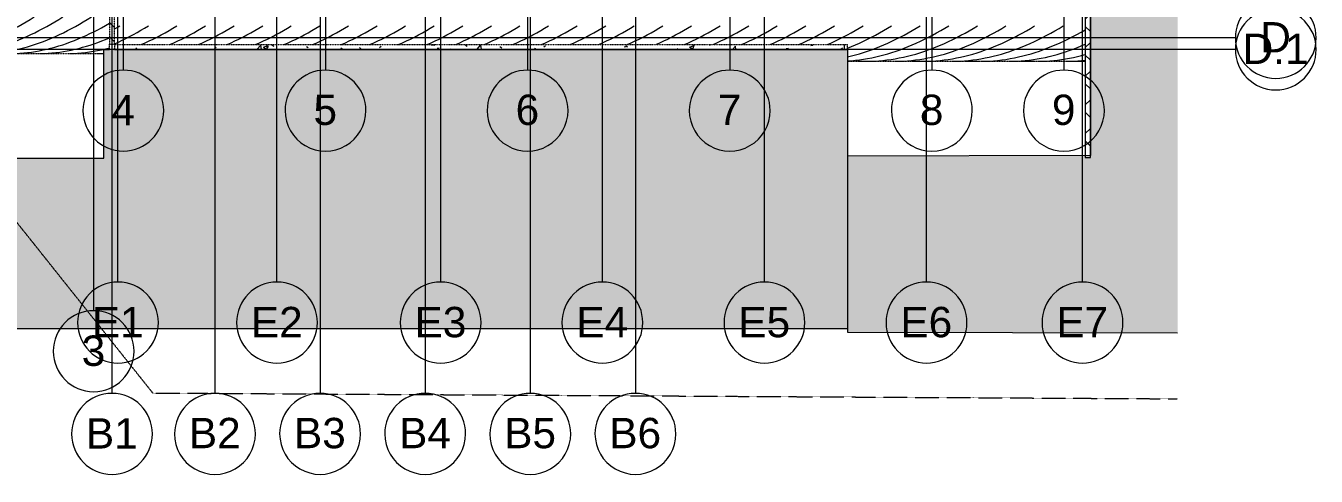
# Model space of a CAD drawing. Header units: inches. Extents: x -4124 to 2030, y 10168 to 14873.
# Drawn here: x 115 to 2030, y 10168 to 10835 of the extents above; entities that cross this region are included whole.
import ezdxf

# ---------------------------------------------------------------- set-up
doc = ezdxf.new("R2010")
doc.units = ezdxf.units.IN
doc.header["$MEASUREMENT"] = 0
for name, pattern in [('Demolished', [0.1875, 0.125, -0.0625]), ('Double Dash 3_8_', [1, 0.375, -0.125, 0.125, -0.125, 0.125, -0.125]), ('Grid Line 1_2_', [0.875, 0.5, -0.125, 0.125, -0.125])]:
    doc.linetypes.add(name, pattern=pattern)
for name, color, linetype, lineweight in [('A-ROOF', 132, 'Demolished', 9), ('A-ROOF-PATT', 132, 'Demolished', 9), ('A-WALL', 113, 'Continuous', 9), ('A-WALL-PATT', 111, 'Continuous', 13), ('C-PROP-LINE', 91, 'Double Dash 3_8_', 9), ('S-BEAM', 12, 'Continuous', 9), ('S-GRID', 1, 'Continuous', 9), ('S-GRID-IDEN', 1, 'Continuous', 9)]:
    doc.layers.add(name, color=color, linetype=linetype, lineweight=lineweight)
doc.styles.add('Arial', font='arial.ttf', dxfattribs={"height": 45})

# ---------------------------------------------------------------- blocks, each defined once
blk = doc.blocks.new('Conc Beam - Conc Beam-1196117-DEMO PLAN - MEZZ')
at = {"layer": 'S-BEAM'}
h = blk.add_hatch(dxfattribs=at)
h.set_pattern_fill('FP_9', color=8, style=0, pattern_type=2)
h.set_pattern_definition([(50, (0, 0), (68.8574, -6.02404), [7.2, -79.2]), (355, (0, 0), (-13.3201, 72.2107), [5.76, -63.36]), (100.451, (5.74, -0.5), (55.53753, 66.1862), [6.119, -67.31]), (46.184, (0, 19.2), (102.45503, -15.8907), [10.8, -118.8]), (96.636, (8.54, 17.88), (89.7274, 93.5155), [9.179, -100.964]), (351.184, (0, 19.2), (89.7283, 93.5149), [8.64, -95.04]), (21, (9.6, 14.4), (57.30352, -38.65147), [7.2, -79.2]), (326, (9.6, 14.4), (23.3584, 69.61462), [5.76, -63.36]), (71.451, (14.375, 11.18), (80.66193, 30.96264), [6.119, -67.31]), (37.5, (0, 0), (1.167627, 31.957773), [3.168, -59.424, 3.168, -61.152, -63.6]), (37.5, (0, 0), (1.167627, 31.957773), [-126.912, 3.168, -60.432]), (7.5, (0, 0), (25.2549, 37.86335), [3.168, -33.504, 3.168, -57.984, -24.24]), (7.5, (0, 0), (25.2549, 37.86335), [-97.824, 3.168, -21.072]), (327.5, (-21.408, 0), (51.247365, -2.16529), [3.168, -20.832, 3.168, -71.712, -99.36]), (327.5, (-21.408, 0), (51.247365, -2.16529), [-98.88, 3.168, -96.192]), (317.5, (-31.01, 0), (55.98627, 9.60998), [3.168, -28.032, 3.168, -46.56, -70.56]), (317.5, (-31.01, 0), (55.98627, 9.60998), [-80.928, 3.168, -67.392])])
h.paths.add_polyline_path([(-2786.4, 10800.4), (-1943.2, 10800.4), (-1943.2, 10807.7), (-3026.2, 10807.7), (-3026.2, 10800.4), (-2953.6, 10800.4)], flags=0)
blk.add_line((-1943.2, 10807.7), (-1943.2, 10800.4), dxfattribs=at)
blk = doc.blocks.new('FP_53-DEMO PLAN - MEZZ')
at = {"layer": 'A-ROOF', "color": 1}
blk.add_line((-3667.5, 10794.1), (-3042.2, 10794.1), dxfattribs=at)
at = {"layer": 'A-ROOF-PATT', "color": 20, "linetype": 'Continuous'}
for p, q in [((-3667.5, 10840.8), (-3663.2, 10843.3)), ((-3663.2, 10843.3), (-3659, 10845.9)), ((-3659, 10845.9), (-3654.7, 10848.6)), ((-3628.8, 10838.5), (-3623.3, 10841.8)), ((-3623.3, 10841.8), (-3617.8, 10845.1)), ((-3617.8, 10845.1), (-3612.3, 10848.6)), ((-3587.1, 10838.2), (-3581.3, 10841.5)), ((-3581.3, 10841.5), (-3575.6, 10845)), ((-3575.6, 10845), (-3569.9, 10848.6)), ((-3544.9, 10838), (-3539.1, 10841.4)), ((-3539.1, 10841.4), (-3533.3, 10844.9)), ((-3533.3, 10844.9), (-3527.4, 10848.6)), ((-3502.8, 10837.8), (-3496.8, 10841.3)), ((-3496.8, 10841.3), (-3490.9, 10844.9)), ((-3490.9, 10844.9), (-3485, 10848.6)), ((-3460.3, 10837.8), (-3454.4, 10841.3)), ((-3454.4, 10841.3), (-3448.5, 10844.9)), ((-3448.5, 10844.9), (-3442.6, 10848.6)), ((-3417.9, 10837.8), (-3412, 10841.3)), ((-3412, 10841.3), (-3406.1, 10844.9)), ((-3406.1, 10844.9), (-3400.2, 10848.6)), ((-3375.5, 10837.8), (-3369.6, 10841.3)), ((-3369.6, 10841.3), (-3363.7, 10844.9)), ((-3363.7, 10844.9), (-3357.7, 10848.6)), ((-3333.1, 10837.8), (-3327.1, 10841.3)), ((-3327.1, 10841.3), (-3321.2, 10844.9)), ((-3321.2, 10844.9), (-3315.3, 10848.6)), ((-3290.6, 10837.8), (-3284.7, 10841.3)), ((-3284.7, 10841.3), (-3278.8, 10844.9)), ((-3278.8, 10844.9), (-3272.9, 10848.6)), ((-3248.2, 10837.8), (-3242.3, 10841.3)), ((-3242.3, 10841.3), (-3236.4, 10844.9)), ((-3236.4, 10844.9), (-3230.5, 10848.6)), ((-3205.8, 10837.8), (-3199.9, 10841.3)), ((-3199.9, 10841.3), (-3193.9, 10844.9)), ((-3193.9, 10844.9), (-3188, 10848.6)), ((-3163.4, 10837.8), (-3157.4, 10841.3)), ((-3157.4, 10841.3), (-3151.5, 10844.9)), ((-3151.5, 10844.9), (-3145.6, 10848.6)), ((-3120.9, 10837.8), (-3115, 10841.3)), ((-3115, 10841.3), (-3109.1, 10844.9)), ((-3109.1, 10844.9), (-3103.2, 10848.6)), ((-3078.5, 10837.8), (-3072.6, 10841.3)), ((-3072.6, 10841.3), (-3066.7, 10844.9)), ((-3066.7, 10844.9), (-3060.7, 10848.6)), ((-3667.5, 10818.8), (-3661.9, 10821.3)), ((-3661.9, 10821.3), (-3656.4, 10823.9)), ((-3656.4, 10823.9), (-3650.9, 10826.6)), ((-3650.9, 10826.6), (-3645.4, 10829.4)), ((-3645.4, 10829.4), (-3639.9, 10832.4)), ((-3639.9, 10832.4), (-3634.4, 10835.4)), ((-3634.4, 10835.4), (-3628.8, 10838.5)), ((-3621.5, 10820.4), (-3615.8, 10823.1)), ((-3615.8, 10823.1), (-3610, 10825.8)), ((-3610, 10825.8), (-3604.3, 10828.7)), ((-3604.3, 10828.7), (-3598.6, 10831.8)), ((-3598.6, 10831.8), (-3592.8, 10834.9)), ((-3592.8, 10834.9), (-3587.1, 10838.2)), ((-3579.9, 10820), (-3574.1, 10822.7)), ((-3574.1, 10822.7), (-3568.3, 10825.5)), ((-3568.3, 10825.5), (-3562.4, 10828.5)), ((-3562.4, 10828.5), (-3556.6, 10831.5)), ((-3556.6, 10831.5), (-3550.8, 10834.7)), ((-3550.8, 10834.7), (-3544.9, 10838)), ((-3538.3, 10819.7), (-3532.4, 10822.4)), ((-3532.4, 10822.4), (-3526.4, 10825.2)), ((-3526.4, 10825.2), (-3520.5, 10828.2)), ((-3520.5, 10828.2), (-3514.6, 10831.3)), ((-3514.6, 10831.3), (-3508.7, 10834.5)), ((-3508.7, 10834.5), (-3502.8, 10837.8)), ((-3495.9, 10819.7), (-3489.9, 10822.4)), ((-3489.9, 10822.4), (-3484, 10825.2)), ((-3484, 10825.2), (-3478.1, 10828.2)), ((-3478.1, 10828.2), (-3472.2, 10831.3)), ((-3472.2, 10831.3), (-3466.3, 10834.5)), ((-3466.3, 10834.5), (-3460.3, 10837.8)), ((-3453.4, 10819.7), (-3447.5, 10822.4)), ((-3447.5, 10822.4), (-3441.6, 10825.2)), ((-3441.6, 10825.2), (-3435.7, 10828.2)), ((-3435.7, 10828.2), (-3429.8, 10831.3)), ((-3429.8, 10831.3), (-3423.8, 10834.5)), ((-3423.8, 10834.5), (-3417.9, 10837.8)), ((-3411, 10819.7), (-3405.1, 10822.4)), ((-3405.1, 10822.4), (-3399.2, 10825.2)), ((-3399.2, 10825.2), (-3393.2, 10828.2)), ((-3393.2, 10828.2), (-3387.3, 10831.3)), ((-3387.3, 10831.3), (-3381.4, 10834.5)), ((-3381.4, 10834.5), (-3375.5, 10837.8)), ((-3368.6, 10819.7), (-3362.7, 10822.4)), ((-3362.7, 10822.4), (-3356.7, 10825.2)), ((-3356.7, 10825.2), (-3350.8, 10828.2)), ((-3350.8, 10828.2), (-3344.9, 10831.3)), ((-3344.9, 10831.3), (-3339, 10834.5)), ((-3339, 10834.5), (-3333.1, 10837.8)), ((-3326.1, 10819.7), (-3320.2, 10822.4)), ((-3320.2, 10822.4), (-3314.3, 10825.2)), ((-3314.3, 10825.2), (-3308.4, 10828.2)), ((-3308.4, 10828.2), (-3302.5, 10831.3)), ((-3302.5, 10831.3), (-3296.6, 10834.5)), ((-3296.6, 10834.5), (-3290.6, 10837.8)), ((-3283.7, 10819.7), (-3277.8, 10822.4)), ((-3277.8, 10822.4), (-3271.9, 10825.2)), ((-3271.9, 10825.2), (-3266, 10828.2)), ((-3266, 10828.2), (-3260, 10831.3)), ((-3260, 10831.3), (-3254.1, 10834.5)), ((-3254.1, 10834.5), (-3248.2, 10837.8)), ((-3241.3, 10819.7), (-3235.4, 10822.4)), ((-3235.4, 10822.4), (-3229.5, 10825.2)), ((-3229.5, 10825.2), (-3223.5, 10828.2)), ((-3223.5, 10828.2), (-3217.6, 10831.3)), ((-3217.6, 10831.3), (-3211.7, 10834.5)), ((-3211.7, 10834.5), (-3205.8, 10837.8)), ((-3198.9, 10819.7), (-3192.9, 10822.4)), ((-3192.9, 10822.4), (-3187, 10825.2)), ((-3187, 10825.2), (-3181.1, 10828.2)), ((-3181.1, 10828.2), (-3175.2, 10831.3)), ((-3175.2, 10831.3), (-3169.3, 10834.5)), ((-3169.3, 10834.5), (-3163.4, 10837.8)), ((-3156.4, 10819.7), (-3150.5, 10822.4)), ((-3150.5, 10822.4), (-3144.6, 10825.2)), ((-3144.6, 10825.2), (-3138.7, 10828.2)), ((-3138.7, 10828.2), (-3132.8, 10831.3)), ((-3132.8, 10831.3), (-3126.8, 10834.5)), ((-3126.8, 10834.5), (-3120.9, 10837.8)), ((-3114, 10819.7), (-3108.1, 10822.4)), ((-3108.1, 10822.4), (-3102.2, 10825.2)), ((-3102.2, 10825.2), (-3096.3, 10828.2)), ((-3096.3, 10828.2), (-3090.3, 10831.3)), ((-3090.3, 10831.3), (-3084.4, 10834.5)), ((-3084.4, 10834.5), (-3078.5, 10837.8)), ((-3074.3, 10818.5), (-3068.5, 10821.1)), ((-3068.5, 10821.1), (-3062.7, 10823.8)), ((-3062.7, 10823.8), (-3057, 10826.6)), ((-3057, 10826.6), (-3051.2, 10829.6)), ((-3051.2, 10829.6), (-3045.4, 10832.6)), ((-3045.4, 10832.6), (-3039.6, 10835.8)), ((-3039.6, 10835.8), (-3033.8, 10839.1)), ((-3667.5, 10803.5), (-3661.7, 10805.2)), ((-3661.7, 10805.2), (-3656, 10807)), ((-3656, 10807), (-3650.2, 10808.9)), ((-3650.2, 10808.9), (-3644.5, 10811)), ((-3644.5, 10811), (-3638.8, 10813.1)), ((-3638.8, 10813.1), (-3633, 10815.4)), ((-3638.3, 10800.2), (-3632.4, 10801.6)), ((-3633, 10815.4), (-3627.3, 10817.8)), ((-3632.4, 10801.6), (-3626.6, 10803.1)), ((-3627.3, 10817.8), (-3621.5, 10820.4)), ((-3626.6, 10803.1), (-3620.8, 10804.8)), ((-3620.8, 10804.8), (-3614.9, 10806.5)), ((-3614.9, 10806.5), (-3609.1, 10808.5)), ((-3609.1, 10808.5), (-3603.3, 10810.5)), ((-3603.3, 10810.5), (-3597.4, 10812.7)), ((-3597.4, 10812.7), (-3591.6, 10815)), ((-3591.6, 10815), (-3585.8, 10817.4)), ((-3591.5, 10801.2), (-3585.6, 10802.7)), ((-3585.8, 10817.4), (-3579.9, 10820)), ((-3585.6, 10802.7), (-3579.7, 10804.4)), ((-3579.7, 10804.4), (-3573.8, 10806.1)), ((-3573.8, 10806.1), (-3567.9, 10808.1)), ((-3567.9, 10808.1), (-3562, 10810.1)), ((-3562, 10810.1), (-3556, 10812.3)), ((-3556, 10812.3), (-3550.1, 10814.6)), ((-3550.1, 10814.6), (-3544.2, 10817.1)), ((-3549.1, 10801.2), (-3543.2, 10802.7)), ((-3544.2, 10817.1), (-3538.3, 10819.7)), ((-3543.2, 10802.7), (-3537.3, 10804.4)), ((-3537.3, 10804.4), (-3531.4, 10806.1)), ((-3531.4, 10806.1), (-3525.4, 10808.1)), ((-3525.4, 10808.1), (-3519.5, 10810.1)), ((-3519.5, 10810.1), (-3513.6, 10812.3)), ((-3513.6, 10812.3), (-3507.7, 10814.6)), ((-3507.7, 10814.6), (-3501.8, 10817.1)), ((-3506.7, 10801.2), (-3500.8, 10802.7)), ((-3501.8, 10817.1), (-3495.9, 10819.7)), ((-3500.8, 10802.7), (-3494.9, 10804.4)), ((-3494.9, 10804.4), (-3488.9, 10806.1)), ((-3488.9, 10806.1), (-3483, 10808.1)), ((-3483, 10808.1), (-3477.1, 10810.1)), ((-3477.1, 10810.1), (-3471.2, 10812.3)), ((-3471.2, 10812.3), (-3465.3, 10814.6)), ((-3465.3, 10814.6), (-3459.3, 10817.1)), ((-3464.3, 10801.2), (-3458.3, 10802.7)), ((-3459.3, 10817.1), (-3453.4, 10819.7)), ((-3458.3, 10802.7), (-3452.4, 10804.4)), ((-3452.4, 10804.4), (-3446.5, 10806.1)), ((-3446.5, 10806.1), (-3440.6, 10808.1)), ((-3440.6, 10808.1), (-3434.7, 10810.1)), ((-3434.7, 10810.1), (-3428.8, 10812.3)), ((-3428.8, 10812.3), (-3422.8, 10814.6)), ((-3422.8, 10814.6), (-3416.9, 10817.1)), ((-3421.8, 10801.2), (-3415.9, 10802.7)), ((-3416.9, 10817.1), (-3411, 10819.7)), ((-3415.9, 10802.7), (-3410, 10804.4)), ((-3410, 10804.4), (-3404.1, 10806.1)), ((-3404.1, 10806.1), (-3398.2, 10808.1)), ((-3398.2, 10808.1), (-3392.2, 10810.1)), ((-3392.2, 10810.1), (-3386.3, 10812.3)), ((-3386.3, 10812.3), (-3380.4, 10814.6)), ((-3380.4, 10814.6), (-3374.5, 10817.1)), ((-3379.4, 10801.2), (-3373.5, 10802.7)), ((-3374.5, 10817.1), (-3368.6, 10819.7)), ((-3373.5, 10802.7), (-3367.6, 10804.4)), ((-3367.6, 10804.4), (-3361.7, 10806.1)), ((-3361.7, 10806.1), (-3355.7, 10808.1)), ((-3355.7, 10808.1), (-3349.8, 10810.1)), ((-3349.8, 10810.1), (-3343.9, 10812.3)), ((-3343.9, 10812.3), (-3338, 10814.6)), ((-3338, 10814.6), (-3332.1, 10817.1)), ((-3337, 10801.2), (-3331.1, 10802.7)), ((-3332.1, 10817.1), (-3326.1, 10819.7)), ((-3331.1, 10802.7), (-3325.1, 10804.4)), ((-3325.1, 10804.4), (-3319.2, 10806.1)), ((-3319.2, 10806.1), (-3313.3, 10808.1)), ((-3313.3, 10808.1), (-3307.4, 10810.1)), ((-3307.4, 10810.1), (-3301.5, 10812.3)), ((-3301.5, 10812.3), (-3295.6, 10814.6)), ((-3295.6, 10814.6), (-3289.6, 10817.1)), ((-3294.6, 10801.2), (-3288.6, 10802.7)), ((-3289.6, 10817.1), (-3283.7, 10819.7)), ((-3288.6, 10802.7), (-3282.7, 10804.4)), ((-3282.7, 10804.4), (-3276.8, 10806.1)), ((-3276.8, 10806.1), (-3270.9, 10808.1)), ((-3270.9, 10808.1), (-3265, 10810.1)), ((-3265, 10810.1), (-3259, 10812.3)), ((-3259, 10812.3), (-3253.1, 10814.6)), ((-3253.1, 10814.6), (-3247.2, 10817.1)), ((-3252.1, 10801.2), (-3246.2, 10802.7)), ((-3247.2, 10817.1), (-3241.3, 10819.7)), ((-3246.2, 10802.7), (-3240.3, 10804.4)), ((-3240.3, 10804.4), (-3234.4, 10806.1)), ((-3234.4, 10806.1), (-3228.5, 10808.1)), ((-3228.5, 10808.1), (-3222.5, 10810.1)), ((-3222.5, 10810.1), (-3216.6, 10812.3)), ((-3216.6, 10812.3), (-3210.7, 10814.6)), ((-3210.7, 10814.6), (-3204.8, 10817.1)), ((-3209.7, 10801.2), (-3203.8, 10802.7)), ((-3204.8, 10817.1), (-3198.9, 10819.7)), ((-3203.8, 10802.7), (-3197.9, 10804.4)), ((-3197.9, 10804.4), (-3192, 10806.1)), ((-3192, 10806.1), (-3186, 10808.1)), ((-3186, 10808.1), (-3180.1, 10810.1)), ((-3180.1, 10810.1), (-3174.2, 10812.3)), ((-3174.2, 10812.3), (-3168.3, 10814.6)), ((-3168.3, 10814.6), (-3162.4, 10817.1)), ((-3167.3, 10801.2), (-3161.4, 10802.7)), ((-3162.4, 10817.1), (-3156.4, 10819.7)), ((-3161.4, 10802.7), (-3155.4, 10804.4)), ((-3155.4, 10804.4), (-3149.5, 10806.1)), ((-3149.5, 10806.1), (-3143.6, 10808.1)), ((-3143.6, 10808.1), (-3137.7, 10810.1)), ((-3137.7, 10810.1), (-3131.8, 10812.3)), ((-3131.8, 10812.3), (-3125.9, 10814.6)), ((-3126.3, 10800.9), (-3120.6, 10802.3)), ((-3125.9, 10814.6), (-3119.9, 10817.1)), ((-3120.6, 10802.3), (-3114.8, 10803.9)), ((-3119.9, 10817.1), (-3114, 10819.7)), ((-3114.8, 10803.9), (-3109, 10805.6)), ((-3109, 10805.6), (-3103.2, 10807.4)), ((-3103.2, 10807.4), (-3097.4, 10809.3)), ((-3097.4, 10809.3), (-3091.7, 10811.4)), ((-3091.7, 10811.4), (-3085.9, 10813.7)), ((-3085.9, 10813.7), (-3080.1, 10816)), ((-3085, 10800.6), (-3079.3, 10802)), ((-3080.1, 10816), (-3074.3, 10818.5)), ((-3079.3, 10802), (-3073.6, 10803.5)), ((-3073.6, 10803.5), (-3067.9, 10805.1)), ((-3067.9, 10805.1), (-3062.3, 10806.9)), ((-3062.3, 10806.9), (-3056.6, 10808.8)), ((-3056.6, 10808.8), (-3050.9, 10810.8)), ((-3050.9, 10810.8), (-3045.2, 10813)), ((-3045.2, 10813), (-3039.5, 10815.2)), ((-3039.8, 10801.3), (-3033.8, 10802.8)), ((-3039.5, 10815.2), (-3033.8, 10817.6)), ((-3667.5, 10795.4), (-3661.6, 10796.1)), ((-3661.6, 10796.1), (-3655.8, 10796.9)), ((-3655.8, 10796.9), (-3650, 10797.9)), ((-3650, 10797.9), (-3644.1, 10799)), ((-3644.8, 10794.1), (-3638.9, 10794.3)), ((-3644.1, 10799), (-3638.3, 10800.2)), ((-3638.9, 10794.3), (-3633, 10794.7)), ((-3633, 10794.7), (-3627.1, 10795.2)), ((-3627.1, 10795.2), (-3621.1, 10795.8)), ((-3621.1, 10795.8), (-3615.2, 10796.6)), ((-3615.2, 10796.6), (-3609.3, 10797.6)), ((-3609.3, 10797.6), (-3603.4, 10798.6)), ((-3603.4, 10798.6), (-3597.5, 10799.9)), ((-3602.4, 10794.1), (-3596.5, 10794.3)), ((-3597.5, 10799.9), (-3591.5, 10801.2)), ((-3596.5, 10794.3), (-3590.5, 10794.7)), ((-3590.5, 10794.7), (-3584.6, 10795.2)), ((-3584.6, 10795.2), (-3578.7, 10795.8)), ((-3578.7, 10795.8), (-3572.8, 10796.6)), ((-3572.8, 10796.6), (-3566.9, 10797.6)), ((-3566.9, 10797.6), (-3561, 10798.6)), ((-3561, 10798.6), (-3555, 10799.9)), ((-3560, 10794.1), (-3554, 10794.3)), ((-3555, 10799.9), (-3549.1, 10801.2)), ((-3554, 10794.3), (-3548.1, 10794.7)), ((-3548.1, 10794.7), (-3542.2, 10795.2)), ((-3542.2, 10795.2), (-3536.3, 10795.8)), ((-3536.3, 10795.8), (-3530.4, 10796.6)), ((-3530.4, 10796.6), (-3524.4, 10797.6)), ((-3524.4, 10797.6), (-3518.5, 10798.6)), ((-3518.5, 10798.6), (-3512.6, 10799.9)), ((-3517.5, 10794.1), (-3511.6, 10794.3)), ((-3512.6, 10799.9), (-3506.7, 10801.2)), ((-3511.6, 10794.3), (-3505.7, 10794.7)), ((-3505.7, 10794.7), (-3499.8, 10795.2)), ((-3499.8, 10795.2), (-3493.9, 10795.8)), ((-3493.9, 10795.8), (-3487.9, 10796.6)), ((-3487.9, 10796.6), (-3482, 10797.6)), ((-3482, 10797.6), (-3476.1, 10798.6)), ((-3476.1, 10798.6), (-3470.2, 10799.9)), ((-3475.1, 10794.1), (-3469.2, 10794.3)), ((-3470.2, 10799.9), (-3464.3, 10801.2)), ((-3469.2, 10794.3), (-3463.3, 10794.7)), ((-3463.3, 10794.7), (-3457.3, 10795.2)), ((-3457.3, 10795.2), (-3451.4, 10795.8)), ((-3451.4, 10795.8), (-3445.5, 10796.6)), ((-3445.5, 10796.6), (-3439.6, 10797.6)), ((-3439.6, 10797.6), (-3433.7, 10798.6)), ((-3433.7, 10798.6), (-3427.8, 10799.9)), ((-3432.7, 10794.1), (-3426.8, 10794.3)), ((-3427.8, 10799.9), (-3421.8, 10801.2)), ((-3426.8, 10794.3), (-3420.8, 10794.7)), ((-3420.8, 10794.7), (-3414.9, 10795.2)), ((-3414.9, 10795.2), (-3409, 10795.8)), ((-3409, 10795.8), (-3403.1, 10796.6)), ((-3403.1, 10796.6), (-3397.2, 10797.6)), ((-3397.2, 10797.6), (-3391.2, 10798.6)), ((-3391.2, 10798.6), (-3385.3, 10799.9)), ((-3390.2, 10794.1), (-3384.3, 10794.3)), ((-3385.3, 10799.9), (-3379.4, 10801.2)), ((-3384.3, 10794.3), (-3378.4, 10794.7)), ((-3378.4, 10794.7), (-3372.5, 10795.2)), ((-3372.5, 10795.2), (-3366.6, 10795.8)), ((-3366.6, 10795.8), (-3360.7, 10796.6)), ((-3360.7, 10796.6), (-3354.7, 10797.6)), ((-3354.7, 10797.6), (-3348.8, 10798.6)), ((-3348.8, 10798.6), (-3342.9, 10799.9)), ((-3347.8, 10794.1), (-3341.9, 10794.3)), ((-3342.9, 10799.9), (-3337, 10801.2)), ((-3341.9, 10794.3), (-3336, 10794.7)), ((-3336, 10794.7), (-3330.1, 10795.2)), ((-3330.1, 10795.2), (-3324.2, 10795.8)), ((-3324.2, 10795.8), (-3318.2, 10796.6)), ((-3318.2, 10796.6), (-3312.3, 10797.6)), ((-3312.3, 10797.6), (-3306.4, 10798.6)), ((-3306.4, 10798.6), (-3300.5, 10799.9)), ((-3305.4, 10794.1), (-3299.5, 10794.3)), ((-3300.5, 10799.9), (-3294.6, 10801.2)), ((-3299.5, 10794.3), (-3293.6, 10794.7)), ((-3293.6, 10794.7), (-3287.6, 10795.2)), ((-3287.6, 10795.2), (-3281.7, 10795.8)), ((-3281.7, 10795.8), (-3275.8, 10796.6)), ((-3275.8, 10796.6), (-3269.9, 10797.6)), ((-3269.9, 10797.6), (-3264, 10798.6)), ((-3264, 10798.6), (-3258.1, 10799.9)), ((-3263, 10794.1), (-3257.1, 10794.3)), ((-3258.1, 10799.9), (-3252.1, 10801.2)), ((-3257.1, 10794.3), (-3251.1, 10794.7)), ((-3251.1, 10794.7), (-3245.2, 10795.2)), ((-3245.2, 10795.2), (-3239.3, 10795.8)), ((-3239.3, 10795.8), (-3233.4, 10796.6)), ((-3233.4, 10796.6), (-3227.5, 10797.6)), ((-3227.5, 10797.6), (-3221.5, 10798.6)), ((-3221.5, 10798.6), (-3215.6, 10799.9)), ((-3220.5, 10794.1), (-3214.6, 10794.3)), ((-3215.6, 10799.9), (-3209.7, 10801.2)), ((-3214.6, 10794.3), (-3208.7, 10794.7)), ((-3208.7, 10794.7), (-3202.8, 10795.2)), ((-3202.8, 10795.2), (-3196.9, 10795.8)), ((-3196.9, 10795.8), (-3191, 10796.6)), ((-3191, 10796.6), (-3185, 10797.6)), ((-3185, 10797.6), (-3179.1, 10798.6)), ((-3179.1, 10798.6), (-3173.2, 10799.9)), ((-3178.4, 10794.1), (-3172.6, 10794.3)), ((-3173.2, 10799.9), (-3167.3, 10801.2)), ((-3172.6, 10794.3), (-3166.8, 10794.6)), ((-3166.8, 10794.6), (-3161, 10795.1)), ((-3161, 10795.1), (-3155.3, 10795.7)), ((-3155.3, 10795.7), (-3149.5, 10796.5)), ((-3149.5, 10796.5), (-3143.7, 10797.4)), ((-3143.7, 10797.4), (-3137.9, 10798.4)), ((-3137.9, 10798.4), (-3132.1, 10799.6)), ((-3136.2, 10794.1), (-3130.5, 10794.3)), ((-3132.1, 10799.6), (-3126.3, 10800.9)), ((-3130.5, 10794.3), (-3124.8, 10794.6)), ((-3124.8, 10794.6), (-3119.1, 10795.1)), ((-3119.1, 10795.1), (-3113.4, 10795.7)), ((-3113.4, 10795.7), (-3107.7, 10796.4)), ((-3107.7, 10796.4), (-3102, 10797.3)), ((-3102, 10797.3), (-3096.4, 10798.2)), ((-3096.4, 10798.2), (-3090.7, 10799.4)), ((-3093.2, 10794.1), (-3087.3, 10794.3)), ((-3090.7, 10799.4), (-3085, 10800.6)), ((-3087.3, 10794.3), (-3081.3, 10794.7)), ((-3081.3, 10794.7), (-3075.4, 10795.2)), ((-3075.4, 10795.2), (-3069.5, 10795.8)), ((-3069.5, 10795.8), (-3063.5, 10796.6)), ((-3063.5, 10796.6), (-3057.6, 10797.6)), ((-3057.6, 10797.6), (-3051.6, 10798.7)), ((-3051.6, 10798.7), (-3045.7, 10799.9)), ((-3051.1, 10794.1), (-3045.4, 10794.3)), ((-3045.7, 10799.9), (-3039.8, 10801.3)), ((-3045.4, 10794.3), (-3042.2, 10794.5))]:
    blk.add_line(p, q, dxfattribs=at)
blk = doc.blocks.new('FP_55-DEMO PLAN - MEZZ')
at = {"layer": 'A-ROOF-PATT', "color": 20, "linetype": 'Continuous'}
for p, q in [((-3026.2, 10830.7), (-3022.3, 10833)), ((-3022.3, 10833), (-3018.5, 10835.3)), ((-3003.9, 10819.5), (-2998.3, 10822.5)), ((-2998.3, 10822.5), (-2992.8, 10825.5)), ((-2992.8, 10825.5), (-2987.2, 10828.7)), ((-2987.2, 10828.7), (-2981.6, 10831.9)), ((-2981.6, 10831.9), (-2976, 10835.3)), ((-2963, 10818.7), (-2957.1, 10821.8)), ((-2957.1, 10821.8), (-2951.3, 10825)), ((-2951.3, 10825), (-2945.4, 10828.3)), ((-2945.4, 10828.3), (-2939.5, 10831.8)), ((-2939.5, 10831.8), (-2933.6, 10835.3)), ((-2920.6, 10818.7), (-2914.7, 10821.8)), ((-2914.7, 10821.8), (-2908.8, 10825)), ((-2908.8, 10825), (-2903, 10828.3)), ((-2903, 10828.3), (-2897.1, 10831.8)), ((-2897.1, 10831.8), (-2891.2, 10835.3)), ((-2878.2, 10818.7), (-2872.3, 10821.8)), ((-2872.3, 10821.8), (-2866.4, 10825)), ((-2866.4, 10825), (-2860.5, 10828.3)), ((-2860.5, 10828.3), (-2854.6, 10831.8)), ((-2854.6, 10831.8), (-2848.8, 10835.3)), ((-2835.8, 10818.7), (-2829.9, 10821.8)), ((-2829.9, 10821.8), (-2824, 10825)), ((-2824, 10825), (-2818.1, 10828.3)), ((-2818.1, 10828.3), (-2812.2, 10831.8)), ((-2812.2, 10831.8), (-2806.3, 10835.3)), ((-2793.3, 10818.7), (-2787.4, 10821.8)), ((-2787.4, 10821.8), (-2781.6, 10825)), ((-2781.6, 10825), (-2775.7, 10828.3)), ((-2775.7, 10828.3), (-2769.8, 10831.8)), ((-2769.8, 10831.8), (-2763.9, 10835.3)), ((-2750.9, 10818.7), (-2745, 10821.8)), ((-2745, 10821.8), (-2739.1, 10825)), ((-2739.1, 10825), (-2733.2, 10828.3)), ((-2733.2, 10828.3), (-2727.4, 10831.8)), ((-2727.4, 10831.8), (-2721.5, 10835.3)), ((-2708.5, 10818.7), (-2702.6, 10821.8)), ((-2702.6, 10821.8), (-2696.7, 10825)), ((-2696.7, 10825), (-2690.8, 10828.3)), ((-2690.8, 10828.3), (-2684.9, 10831.8)), ((-2684.9, 10831.8), (-2679.1, 10835.3)), ((-2666, 10818.7), (-2660.2, 10821.8)), ((-2660.2, 10821.8), (-2654.3, 10825)), ((-2654.3, 10825), (-2648.4, 10828.3)), ((-2648.4, 10828.3), (-2642.5, 10831.8)), ((-2642.5, 10831.8), (-2636.6, 10835.3)), ((-2623.6, 10818.7), (-2617.7, 10821.8)), ((-2617.7, 10821.8), (-2611.9, 10825)), ((-2611.9, 10825), (-2606, 10828.3)), ((-2606, 10828.3), (-2600.1, 10831.8)), ((-2600.1, 10831.8), (-2594.2, 10835.3)), ((-2581.2, 10818.7), (-2575.3, 10821.8)), ((-2575.3, 10821.8), (-2569.4, 10825)), ((-2569.4, 10825), (-2563.5, 10828.3)), ((-2563.5, 10828.3), (-2557.7, 10831.8)), ((-2557.7, 10831.8), (-2551.8, 10835.3)), ((-2538.8, 10818.7), (-2532.9, 10821.8)), ((-2532.9, 10821.8), (-2527, 10825)), ((-2527, 10825), (-2521.1, 10828.3)), ((-2521.1, 10828.3), (-2515.2, 10831.8)), ((-2515.2, 10831.8), (-2509.3, 10835.3)), ((-2496.3, 10818.7), (-2490.5, 10821.8)), ((-2490.5, 10821.8), (-2484.6, 10825)), ((-2484.6, 10825), (-2478.7, 10828.3)), ((-2478.7, 10828.3), (-2472.8, 10831.8)), ((-2472.8, 10831.8), (-2466.9, 10835.3)), ((-2453.9, 10818.7), (-2448, 10821.8)), ((-2448, 10821.8), (-2442.1, 10825)), ((-2442.1, 10825), (-2436.3, 10828.3)), ((-2436.3, 10828.3), (-2430.4, 10831.8)), ((-2430.4, 10831.8), (-2424.5, 10835.3)), ((-2411.5, 10818.7), (-2405.6, 10821.8)), ((-2405.6, 10821.8), (-2399.7, 10825)), ((-2399.7, 10825), (-2393.8, 10828.3)), ((-2393.8, 10828.3), (-2388, 10831.8)), ((-2388, 10831.8), (-2382.1, 10835.3)), ((-2369.1, 10818.7), (-2363.2, 10821.8)), ((-2363.2, 10821.8), (-2357.3, 10825)), ((-2357.3, 10825), (-2351.4, 10828.3)), ((-2351.4, 10828.3), (-2345.5, 10831.8)), ((-2345.5, 10831.8), (-2339.6, 10835.3)), ((-2326.6, 10818.7), (-2320.8, 10821.8)), ((-2320.8, 10821.8), (-2314.9, 10825)), ((-2314.9, 10825), (-2309, 10828.3)), ((-2309, 10828.3), (-2303.1, 10831.8)), ((-2303.1, 10831.8), (-2297.2, 10835.3)), ((-2284.2, 10818.7), (-2278.3, 10821.8)), ((-2278.3, 10821.8), (-2272.4, 10825)), ((-2272.4, 10825), (-2266.6, 10828.3)), ((-2266.6, 10828.3), (-2260.7, 10831.8)), ((-2260.7, 10831.8), (-2254.8, 10835.3)), ((-2241.8, 10818.7), (-2235.9, 10821.8)), ((-2235.9, 10821.8), (-2230, 10825)), ((-2230, 10825), (-2224.1, 10828.3)), ((-2224.1, 10828.3), (-2218.2, 10831.8)), ((-2218.2, 10831.8), (-2212.4, 10835.3)), ((-2199.4, 10818.7), (-2193.5, 10821.8)), ((-2193.5, 10821.8), (-2187.6, 10825)), ((-2187.6, 10825), (-2181.7, 10828.3)), ((-2181.7, 10828.3), (-2175.8, 10831.8)), ((-2175.8, 10831.8), (-2169.9, 10835.3)), ((-2156.9, 10818.7), (-2151, 10821.8)), ((-2151, 10821.8), (-2145.2, 10825)), ((-2145.2, 10825), (-2139.3, 10828.3)), ((-2139.3, 10828.3), (-2133.4, 10831.8)), ((-2133.4, 10831.8), (-2127.5, 10835.3)), ((-2114.5, 10818.7), (-2108.6, 10821.8)), ((-2108.6, 10821.8), (-2102.7, 10825)), ((-2102.7, 10825), (-2096.9, 10828.3)), ((-2096.9, 10828.3), (-2091, 10831.8)), ((-2091, 10831.8), (-2085.1, 10835.3)), ((-2072.1, 10818.7), (-2066.2, 10821.8)), ((-2066.2, 10821.8), (-2060.3, 10825)), ((-2060.3, 10825), (-2054.4, 10828.3)), ((-2054.4, 10828.3), (-2048.5, 10831.8)), ((-2048.5, 10831.8), (-2042.7, 10835.3)), ((-2029.6, 10818.7), (-2023.8, 10821.8)), ((-2023.8, 10821.8), (-2017.9, 10825)), ((-2017.9, 10825), (-2012, 10828.3)), ((-2012, 10828.3), (-2006.1, 10831.8)), ((-2006.1, 10831.8), (-2000.2, 10835.3)), ((-1987.2, 10818.7), (-1981.3, 10821.8)), ((-1981.3, 10821.8), (-1975.5, 10825)), ((-1975.5, 10825), (-1969.6, 10828.3)), ((-1969.6, 10828.3), (-1963.7, 10831.8)), ((-1963.7, 10831.8), (-1957.8, 10835.3)), ((-1944.5, 10818.9), (-1938.6, 10822)), ((-3026.2, 10808.8), (-3020.6, 10811.3)), ((-3020.6, 10811.3), (-3015.1, 10813.9)), ((-3015.1, 10813.9), (-3009.5, 10816.7)), ((-3009.5, 10816.7), (-3003.9, 10819.5)), ((-2986.6, 10807.6), (-2980.7, 10810.2)), ((-2980.7, 10810.2), (-2974.8, 10812.9)), ((-2974.8, 10812.9), (-2968.9, 10815.8)), ((-2968.9, 10815.8), (-2963, 10818.7)), ((-2944.1, 10807.6), (-2938.3, 10810.2)), ((-2938.3, 10810.2), (-2932.4, 10812.9)), ((-2932.4, 10812.9), (-2926.5, 10815.8)), ((-2926.5, 10815.8), (-2920.6, 10818.7)), ((-2901.7, 10807.6), (-2895.8, 10810.2)), ((-2895.8, 10810.2), (-2889.9, 10812.9)), ((-2889.9, 10812.9), (-2884.1, 10815.8)), ((-2884.1, 10815.8), (-2878.2, 10818.7)), ((-2859.3, 10807.6), (-2853.4, 10810.2)), ((-2853.4, 10810.2), (-2847.5, 10812.9)), ((-2847.5, 10812.9), (-2841.6, 10815.8)), ((-2841.6, 10815.8), (-2835.8, 10818.7)), ((-2816.9, 10807.6), (-2811, 10810.2)), ((-2811, 10810.2), (-2805.1, 10812.9)), ((-2805.1, 10812.9), (-2799.2, 10815.8)), ((-2799.2, 10815.8), (-2793.3, 10818.7)), ((-2774.4, 10807.6), (-2768.5, 10810.2)), ((-2768.5, 10810.2), (-2762.7, 10812.9)), ((-2762.7, 10812.9), (-2756.8, 10815.8)), ((-2756.8, 10815.8), (-2750.9, 10818.7)), ((-2732, 10807.6), (-2726.1, 10810.2)), ((-2726.1, 10810.2), (-2720.2, 10812.9)), ((-2720.2, 10812.9), (-2714.4, 10815.8)), ((-2714.4, 10815.8), (-2708.5, 10818.7)), ((-2689.6, 10807.6), (-2683.7, 10810.2)), ((-2683.7, 10810.2), (-2677.8, 10812.9)), ((-2677.8, 10812.9), (-2671.9, 10815.8)), ((-2671.9, 10815.8), (-2666, 10818.7)), ((-2647.2, 10807.6), (-2641.3, 10810.2)), ((-2641.3, 10810.2), (-2635.4, 10812.9)), ((-2635.4, 10812.9), (-2629.5, 10815.8)), ((-2629.5, 10815.8), (-2623.6, 10818.7)), ((-2604.7, 10807.6), (-2598.8, 10810.2)), ((-2598.8, 10810.2), (-2593, 10812.9)), ((-2593, 10812.9), (-2587.1, 10815.8)), ((-2587.1, 10815.8), (-2581.2, 10818.7)), ((-2562.3, 10807.6), (-2556.4, 10810.2)), ((-2556.4, 10810.2), (-2550.5, 10812.9)), ((-2550.5, 10812.9), (-2544.6, 10815.8)), ((-2544.6, 10815.8), (-2538.8, 10818.7)), ((-2519.9, 10807.6), (-2514, 10810.2)), ((-2514, 10810.2), (-2508.1, 10812.9)), ((-2508.1, 10812.9), (-2502.2, 10815.8)), ((-2502.2, 10815.8), (-2496.3, 10818.7)), ((-2477.4, 10807.6), (-2471.6, 10810.2)), ((-2471.6, 10810.2), (-2465.7, 10812.9)), ((-2465.7, 10812.9), (-2459.8, 10815.8)), ((-2459.8, 10815.8), (-2453.9, 10818.7)), ((-2435, 10807.6), (-2429.1, 10810.2)), ((-2429.1, 10810.2), (-2423.3, 10812.9)), ((-2423.3, 10812.9), (-2417.4, 10815.8)), ((-2417.4, 10815.8), (-2411.5, 10818.7)), ((-2392.6, 10807.6), (-2386.7, 10810.2)), ((-2386.7, 10810.2), (-2380.8, 10812.9)), ((-2380.8, 10812.9), (-2374.9, 10815.8)), ((-2374.9, 10815.8), (-2369.1, 10818.7)), ((-2350.2, 10807.6), (-2344.3, 10810.2)), ((-2344.3, 10810.2), (-2338.4, 10812.9)), ((-2338.4, 10812.9), (-2332.5, 10815.8)), ((-2332.5, 10815.8), (-2326.6, 10818.7)), ((-2307.7, 10807.6), (-2301.9, 10810.2)), ((-2301.9, 10810.2), (-2296, 10812.9)), ((-2296, 10812.9), (-2290.1, 10815.8)), ((-2290.1, 10815.8), (-2284.2, 10818.7)), ((-2265.3, 10807.6), (-2259.4, 10810.2)), ((-2259.4, 10810.2), (-2253.5, 10812.9)), ((-2253.5, 10812.9), (-2247.7, 10815.8)), ((-2247.7, 10815.8), (-2241.8, 10818.7)), ((-2222.9, 10807.6), (-2217, 10810.2)), ((-2217, 10810.2), (-2211.1, 10812.9)), ((-2211.1, 10812.9), (-2205.2, 10815.8)), ((-2205.2, 10815.8), (-2199.4, 10818.7)), ((-2180.5, 10807.6), (-2174.6, 10810.2)), ((-2174.6, 10810.2), (-2168.7, 10812.9)), ((-2168.7, 10812.9), (-2162.8, 10815.8)), ((-2162.8, 10815.8), (-2156.9, 10818.7)), ((-2138, 10807.6), (-2132.2, 10810.2)), ((-2132.2, 10810.2), (-2126.3, 10812.9)), ((-2126.3, 10812.9), (-2120.4, 10815.8)), ((-2120.4, 10815.8), (-2114.5, 10818.7)), ((-2095.6, 10807.6), (-2089.7, 10810.2)), ((-2089.7, 10810.2), (-2083.8, 10812.9)), ((-2083.8, 10812.9), (-2078, 10815.8)), ((-2078, 10815.8), (-2072.1, 10818.7)), ((-2053.2, 10807.6), (-2047.3, 10810.2)), ((-2047.3, 10810.2), (-2041.4, 10812.9)), ((-2041.4, 10812.9), (-2035.5, 10815.8)), ((-2035.5, 10815.8), (-2029.6, 10818.7)), ((-2010.8, 10807.6), (-2004.9, 10810.2)), ((-2004.9, 10810.2), (-1999, 10812.9)), ((-1999, 10812.9), (-1993.1, 10815.8)), ((-1993.1, 10815.8), (-1987.2, 10818.7)), ((-1968.3, 10807.6), (-1962.4, 10810.2)), ((-1962.4, 10810.2), (-1956.4, 10813)), ((-1956.4, 10813), (-1950.5, 10815.9)), ((-1950.5, 10815.9), (-1944.5, 10818.9))]:
    blk.add_line(p, q, dxfattribs=at)
blk = doc.blocks.new('FP_56-DEMO PLAN - MEZZ')
at = {"layer": 'A-ROOF', "color": 1}
blk.add_line((-1938.6, 10782.9), (-1585.5, 10782.9), dxfattribs=at)
at = {"layer": 'A-ROOF-PATT', "color": 20, "linetype": 'Continuous'}
for p, q in [((-1938.6, 10822), (-1932.8, 10825.2)), ((-1932.8, 10825.2), (-1927, 10828.4)), ((-1927, 10828.4), (-1921.2, 10831.8)), ((-1921.2, 10831.8), (-1915.4, 10835.3)), ((-1902.8, 10818.5), (-1896.8, 10821.6)), ((-1896.8, 10821.6), (-1890.9, 10824.9)), ((-1890.9, 10824.9), (-1884.9, 10828.2)), ((-1884.9, 10828.2), (-1878.9, 10831.7)), ((-1878.9, 10831.7), (-1873, 10835.3)), ((-1860.5, 10818.4), (-1854.5, 10821.6)), ((-1854.5, 10821.6), (-1848.5, 10824.8)), ((-1848.5, 10824.8), (-1842.5, 10828.2)), ((-1842.5, 10828.2), (-1836.5, 10831.7)), ((-1836.5, 10831.7), (-1830.5, 10835.3)), ((-1818.2, 10818.4), (-1812.2, 10821.5)), ((-1812.2, 10821.5), (-1806.2, 10824.8)), ((-1806.2, 10824.8), (-1800.1, 10828.2)), ((-1800.1, 10828.2), (-1794.1, 10831.7)), ((-1794.1, 10831.7), (-1788.1, 10835.3)), ((-1776.2, 10818.2), (-1770.1, 10821.4)), ((-1770.1, 10821.4), (-1764, 10824.7)), ((-1764, 10824.7), (-1757.9, 10828.1)), ((-1757.9, 10828.1), (-1751.8, 10831.6)), ((-1751.8, 10831.6), (-1745.7, 10835.3)), ((-1733.7, 10818.2), (-1727.6, 10821.4)), ((-1727.6, 10821.4), (-1721.5, 10824.7)), ((-1721.5, 10824.7), (-1715.4, 10828.1)), ((-1715.4, 10828.1), (-1709.3, 10831.6)), ((-1709.3, 10831.6), (-1703.2, 10835.3)), ((-1691.3, 10818.2), (-1685.2, 10821.4)), ((-1685.2, 10821.4), (-1679.1, 10824.7)), ((-1679.1, 10824.7), (-1673, 10828.1)), ((-1673, 10828.1), (-1666.9, 10831.6)), ((-1666.9, 10831.6), (-1660.8, 10835.3)), ((-1648.9, 10818.2), (-1642.8, 10821.4)), ((-1642.8, 10821.4), (-1636.7, 10824.7)), ((-1636.7, 10824.7), (-1630.6, 10828.1)), ((-1630.6, 10828.1), (-1624.5, 10831.6)), ((-1624.5, 10831.6), (-1618.4, 10835.3)), ((-1604.1, 10819.4), (-1597.9, 10822.7)), ((-1597.9, 10822.7), (-1591.7, 10826.1)), ((-1591.7, 10826.1), (-1585.5, 10829.6)), ((-1938.6, 10802.4), (-1932.6, 10804.7)), ((-1932.6, 10804.7), (-1926.6, 10807.2)), ((-1926.6, 10807.2), (-1920.7, 10809.9)), ((-1920.7, 10809.9), (-1914.7, 10812.6)), ((-1914.7, 10812.6), (-1908.7, 10815.5)), ((-1908.7, 10815.5), (-1902.8, 10818.5)), ((-1902.6, 10800), (-1896.6, 10802.2)), ((-1896.6, 10802.2), (-1890.6, 10804.6)), ((-1890.6, 10804.6), (-1884.6, 10807.1)), ((-1884.6, 10807.1), (-1878.6, 10809.7)), ((-1878.6, 10809.7), (-1872.5, 10812.5)), ((-1872.5, 10812.5), (-1866.5, 10815.4)), ((-1866.5, 10815.4), (-1860.5, 10818.4)), ((-1860.3, 10799.9), (-1854.3, 10802.2)), ((-1854.3, 10802.2), (-1848.3, 10804.5)), ((-1848.3, 10804.5), (-1842.3, 10807)), ((-1842.3, 10807), (-1836.3, 10809.7)), ((-1836.3, 10809.7), (-1830.2, 10812.5)), ((-1830.2, 10812.5), (-1824.2, 10815.4)), ((-1824.2, 10815.4), (-1818.2, 10818.4)), ((-1818.8, 10799.6), (-1812.7, 10801.8)), ((-1812.7, 10801.8), (-1806.6, 10804.2)), ((-1806.6, 10804.2), (-1800.5, 10806.8)), ((-1800.5, 10806.8), (-1794.4, 10809.4)), ((-1794.4, 10809.4), (-1788.3, 10812.2)), ((-1788.3, 10812.2), (-1782.2, 10815.1)), ((-1782.2, 10815.1), (-1776.2, 10818.2)), ((-1776.4, 10799.6), (-1770.3, 10801.8)), ((-1770.3, 10801.8), (-1764.2, 10804.2)), ((-1764.2, 10804.2), (-1758.1, 10806.8)), ((-1758.1, 10806.8), (-1752, 10809.4)), ((-1752, 10809.4), (-1745.9, 10812.2)), ((-1745.9, 10812.2), (-1739.8, 10815.1)), ((-1739.8, 10815.1), (-1733.7, 10818.2)), ((-1734, 10799.6), (-1727.9, 10801.8)), ((-1727.9, 10801.8), (-1721.8, 10804.2)), ((-1721.8, 10804.2), (-1715.7, 10806.8)), ((-1715.7, 10806.8), (-1709.6, 10809.4)), ((-1709.6, 10809.4), (-1703.5, 10812.2)), ((-1703.5, 10812.2), (-1697.4, 10815.1)), ((-1697.4, 10815.1), (-1691.3, 10818.2)), ((-1691.5, 10799.6), (-1685.4, 10801.8)), ((-1685.4, 10801.8), (-1679.3, 10804.2)), ((-1679.3, 10804.2), (-1673.3, 10806.8)), ((-1673.3, 10806.8), (-1667.2, 10809.4)), ((-1667.2, 10809.4), (-1661.1, 10812.2)), ((-1661.1, 10812.2), (-1655, 10815.1)), ((-1655, 10815.1), (-1648.9, 10818.2)), ((-1647.4, 10800.2), (-1641.2, 10802.5)), ((-1641.2, 10802.5), (-1635, 10805)), ((-1635, 10805), (-1628.8, 10807.6)), ((-1628.8, 10807.6), (-1622.6, 10810.4)), ((-1622.6, 10810.4), (-1616.4, 10813.2)), ((-1616.4, 10813.2), (-1610.2, 10816.3)), ((-1610.2, 10816.3), (-1604.1, 10819.4)), ((-1603.3, 10800.8), (-1597.3, 10803.1)), ((-1597.3, 10803.1), (-1591.4, 10805.5)), ((-1591.4, 10805.5), (-1585.5, 10808)), ((-1938.6, 10789.3), (-1932.6, 10790.8)), ((-1938.6, 10783.3), (-1932.6, 10783.7)), ((-1932.6, 10790.8), (-1926.6, 10792.3)), ((-1932.6, 10783.7), (-1926.5, 10784.3)), ((-1926.6, 10792.3), (-1920.6, 10794)), ((-1926.5, 10784.3), (-1920.5, 10785)), ((-1920.6, 10794), (-1914.6, 10795.9)), ((-1920.5, 10785), (-1914.5, 10785.8)), ((-1914.6, 10795.9), (-1908.6, 10797.9)), ((-1914.5, 10785.8), (-1908.5, 10786.8)), ((-1910.2, 10782.8), (-1904.1, 10782.9)), ((-1908.6, 10797.9), (-1902.6, 10800)), ((-1908.5, 10786.8), (-1902.5, 10788)), ((-1904.1, 10782.9), (-1898.1, 10783.1)), ((-1902.5, 10788), (-1896.4, 10789.3)), ((-1898.1, 10783.1), (-1892, 10783.5)), ((-1896.4, 10789.3), (-1890.4, 10790.7)), ((-1892, 10783.5), (-1885.9, 10784.1)), ((-1890.4, 10790.7), (-1884.4, 10792.3)), ((-1885.9, 10784.1), (-1879.8, 10784.8)), ((-1884.4, 10792.3), (-1878.4, 10794)), ((-1879.8, 10784.8), (-1873.7, 10785.6)), ((-1878.4, 10794), (-1872.4, 10795.8)), ((-1873.7, 10785.6), (-1867.6, 10786.6)), ((-1872.4, 10795.8), (-1866.3, 10797.8)), ((-1867.8, 10782.8), (-1861.7, 10782.9)), ((-1867.6, 10786.6), (-1861.5, 10787.7)), ((-1866.3, 10797.8), (-1860.3, 10799.9)), ((-1861.7, 10782.9), (-1855.6, 10783.1)), ((-1861.5, 10787.7), (-1855.4, 10789)), ((-1855.6, 10783.1), (-1849.5, 10783.5)), ((-1855.4, 10789), (-1849.3, 10790.4)), ((-1849.5, 10783.5), (-1843.4, 10784.1)), ((-1849.3, 10790.4), (-1843.2, 10791.9)), ((-1843.4, 10784.1), (-1837.3, 10784.8)), ((-1843.2, 10791.9), (-1837.1, 10793.6)), ((-1837.3, 10784.8), (-1831.2, 10785.6)), ((-1837.1, 10793.6), (-1831, 10795.5)), ((-1831.2, 10785.6), (-1825.1, 10786.6)), ((-1831, 10795.5), (-1824.9, 10797.5)), ((-1825.4, 10782.8), (-1819.3, 10782.9)), ((-1825.1, 10786.6), (-1819.1, 10787.7)), ((-1824.9, 10797.5), (-1818.8, 10799.6)), ((-1819.3, 10782.9), (-1813.2, 10783.1)), ((-1819.1, 10787.7), (-1813, 10789)), ((-1813.2, 10783.1), (-1807.1, 10783.5)), ((-1813, 10789), (-1806.9, 10790.4)), ((-1807.1, 10783.5), (-1801, 10784.1)), ((-1806.9, 10790.4), (-1800.8, 10791.9)), ((-1801, 10784.1), (-1794.9, 10784.8)), ((-1800.8, 10791.9), (-1794.7, 10793.6)), ((-1794.9, 10784.8), (-1788.8, 10785.6)), ((-1794.7, 10793.6), (-1788.6, 10795.5)), ((-1788.8, 10785.6), (-1782.7, 10786.6)), ((-1788.6, 10795.5), (-1782.5, 10797.5)), ((-1783, 10782.8), (-1776.9, 10782.9)), ((-1782.7, 10786.6), (-1776.6, 10787.7)), ((-1782.5, 10797.5), (-1776.4, 10799.6)), ((-1776.9, 10782.9), (-1770.8, 10783.1)), ((-1776.6, 10787.7), (-1770.5, 10789)), ((-1770.8, 10783.1), (-1764.7, 10783.5)), ((-1770.5, 10789), (-1764.4, 10790.4)), ((-1764.7, 10783.5), (-1758.6, 10784.1)), ((-1764.4, 10790.4), (-1758.3, 10791.9)), ((-1758.6, 10784.1), (-1752.5, 10784.8)), ((-1758.3, 10791.9), (-1752.2, 10793.6)), ((-1752.5, 10784.8), (-1746.4, 10785.6)), ((-1752.2, 10793.6), (-1746.2, 10795.5)), ((-1746.4, 10785.6), (-1740.3, 10786.6)), ((-1746.2, 10795.5), (-1740.1, 10797.5)), ((-1740.4, 10782.8), (-1734.2, 10782.9)), ((-1740.3, 10786.6), (-1734.2, 10787.7)), ((-1740.1, 10797.5), (-1734, 10799.6)), ((-1734.2, 10787.7), (-1728.1, 10789)), ((-1734.2, 10782.9), (-1728, 10783.2)), ((-1728.1, 10789), (-1722, 10790.4)), ((-1728, 10783.2), (-1721.8, 10783.6)), ((-1722, 10790.4), (-1715.9, 10791.9)), ((-1721.8, 10783.6), (-1715.6, 10784.1)), ((-1715.9, 10791.9), (-1709.8, 10793.6)), ((-1715.6, 10784.1), (-1709.4, 10784.8)), ((-1709.8, 10793.6), (-1703.7, 10795.5)), ((-1709.4, 10784.8), (-1703.2, 10785.7)), ((-1703.7, 10795.5), (-1697.6, 10797.5)), ((-1703.2, 10785.7), (-1697, 10786.7)), ((-1698.3, 10782.8), (-1692.3, 10782.9)), ((-1697.6, 10797.5), (-1691.5, 10799.6)), ((-1697, 10786.7), (-1690.8, 10787.9)), ((-1692.3, 10782.9), (-1686.4, 10783.1)), ((-1690.8, 10787.9), (-1684.6, 10789.2)), ((-1686.4, 10783.1), (-1680.5, 10783.5)), ((-1684.6, 10789.2), (-1678.4, 10790.7)), ((-1680.5, 10783.5), (-1674.5, 10784)), ((-1678.4, 10790.7), (-1672.2, 10792.3)), ((-1674.5, 10784), (-1668.6, 10784.7)), ((-1672.2, 10792.3), (-1666, 10794)), ((-1668.6, 10784.7), (-1662.6, 10785.4)), ((-1666, 10794), (-1659.8, 10795.9)), ((-1662.6, 10785.4), (-1656.7, 10786.4)), ((-1659.8, 10795.9), (-1653.6, 10798)), ((-1656.7, 10786.4), (-1650.8, 10787.4)), ((-1655.9, 10782.8), (-1650, 10782.9)), ((-1653.6, 10798), (-1647.4, 10800.2)), ((-1650.8, 10787.4), (-1644.8, 10788.6)), ((-1650, 10782.9), (-1644.2, 10783.1)), ((-1644.8, 10788.6), (-1638.9, 10790)), ((-1644.2, 10783.1), (-1638.3, 10783.5)), ((-1638.9, 10790), (-1633, 10791.4)), ((-1638.3, 10783.5), (-1632.4, 10784)), ((-1633, 10791.4), (-1627, 10793.1)), ((-1632.4, 10784), (-1626.6, 10784.6)), ((-1627, 10793.1), (-1621.1, 10794.8)), ((-1626.6, 10784.6), (-1620.7, 10785.4)), ((-1621.1, 10794.8), (-1615.1, 10796.7)), ((-1620.7, 10785.4), (-1614.8, 10786.3)), ((-1615.1, 10796.7), (-1609.2, 10798.7)), ((-1614.8, 10786.3), (-1608.9, 10787.3)), ((-1613.7, 10782.8), (-1608.1, 10782.9)), ((-1609.2, 10798.7), (-1603.3, 10800.8)), ((-1608.9, 10787.3), (-1603.1, 10788.5)), ((-1608.1, 10782.9), (-1602.4, 10783.1)), ((-1603.1, 10788.5), (-1597.2, 10789.8)), ((-1602.4, 10783.1), (-1596.8, 10783.4)), ((-1597.2, 10789.8), (-1591.3, 10791.2)), ((-1596.8, 10783.4), (-1591.1, 10783.9)), ((-1591.3, 10791.2), (-1585.5, 10792.8)), ((-1591.1, 10783.9), (-1585.5, 10784.4))]:
    blk.add_line(p, q, dxfattribs=at)
blk = doc.blocks.new('Walls 1 - Walls 1-1277454-DEMO PLAN - MEZZ')
at = {"layer": 'A-ROOF', "linetype": 'Continuous'}
blk.add_hatch(color=161, dxfattribs=at).paths.add_polyline_path([(-1448.4, 10380.1), (-1448.4, 11927.4), (-1956.9, 11927.4), (-1956.8, 11915.8), (-1585.5, 11918.9), (-1585.5, 11774.1), (-1577.8, 11774.1), (-1577.8, 10643), (-1938.6, 10642.4), (-1938.6, 10381.4), (-1577.8, 10380.4)], flags=0)
for p, q in [((-1956.9, 11927.4), (-1956.8, 11915.8)), ((-1956.8, 11915.8), (-1585.5, 11918.9)), ((-1585.5, 11918.9), (-1585.5, 11774.1)), ((-1585.5, 11774.1), (-1577.8, 11774.1)), ((-1577.8, 11774.1), (-1577.8, 10643)), ((-1577.8, 10643), (-1938.6, 10642.4)), ((-1938.6, 10642.4), (-1938.6, 10381.4)), ((-1938.6, 10381.4), (-1448.4, 10380.1))]:
    blk.add_line(p, q, dxfattribs=at)
blk = doc.blocks.new('Family - ___-1442676-DEMO PLAN - MEZZ')
at = {"layer": 'C-PROP-LINE'}
for p, q in [((-4124.3, 11738.1), (-2969.6, 10291.1)), ((-2969.6, 10291.1), (-1448.4, 10282.5))]:
    blk.add_line(p, q, dxfattribs=at)
blk = doc.blocks.new('Grid - Grid Head - Circle-50561-DEMO PLAN - MEZZ')
at = {"layer": 'S-GRID-IDEN'}
for start, end in [(360, 180), (180, 360)]:
    blk.add_arc((0, 0), 0.25, start, end, dxfattribs=at)

msp = doc.modelspace()

# ---------------------------------------------------------------- hatches: boundary and pattern name
at = {"layer": 'A-ROOF', "linetype": 'Continuous'}
msp.add_hatch(color=255, dxfattribs=at).paths.add_polyline_path([(55.57844, 10386.77039), (1334.20344, 10386.77039), (1334.20344, 10800.39539), (230.57844, 10800.39539), (230.57844, 10639.02039), (55.57844, 10639.02039), (55.57844, 10613.43142)], flags=0)
at = {"layer": 'A-WALL', "linetype": 'Demolished'}
h = msp.add_hatch(dxfattribs=at)
h.set_pattern_fill('FP_70', color=20, style=0, pattern_type=2)
h.set_pattern_definition([(31.276, (3272.782, 6789.82), (-21.21254, 12.8859), [])])
h.paths.add_polyline_path([(242.76594, 10800.39539), (246.57844, 10800.39539), (246.57844, 10808.41475), (238.95344, 10808.41475), (238.95344, 10800.39539)], flags=0)
at = {"layer": 'A-WALL-PATT', "lineweight": 9}
h = msp.add_hatch(dxfattribs=at)
h.set_pattern_fill('FP_64', style=0, pattern_type=2)
h.set_pattern_definition([(45, (3272.782, 0), (-21.2132, 21.2132), []), (135, (3272.782, 0), (-21.2132, -21.2132), [])])
h.paths.add_polyline_path([(1687.32844, 10642.9944), (1694.95344, 10643.00784), (1694.95344, 11774.14539), (1687.32844, 11774.14539), (1687.32844, 10643.00784)], flags=0)
at = {"layer": 'A-WALL-PATT', "linetype": 'Demolished', "lineweight": 9}
h = msp.add_hatch(dxfattribs=at)
h.set_pattern_fill('FP_53', color=1, style=0, pattern_type=2)
h.set_pattern_definition([(135, (3272.782, 0), (-10.606602, -10.606602), [])])
h.paths.add_polyline_path([(238.95344, 10808.41475), (246.57844, 10808.41475), (246.57844, 11289.20789), (238.95344, 11289.20789), (238.95344, 10842.43064)], flags=0)

# ---------------------------------------------------------------- linework, layer by layer
at = {"layer": 'A-ROOF', "color": 1}
for p, q in [((246.57844, 10807.6693), (1334.20344, 10807.6693)), ((1334.20344, 10782.96173), (1687.32844, 10782.96173))]:
    msp.add_line(p, q, dxfattribs=at)
at = {"layer": 'A-ROOF', "linetype": 'Continuous'}
for p, q in [((230.57844, 10800.39539), (238.95344, 10800.39539)), ((230.57844, 10639.02039), (230.57844, 10800.39539)), ((246.57844, 10800.39539), (1334.20344, 10800.39539)), ((1334.20344, 10800.39539), (1334.20344, 10642.37175)), ((55.57844, 10639.02039), (230.57844, 10639.02039)), ((55.57844, 10386.77039), (1334.20344, 10386.77039))]:
    msp.add_line(p, q, dxfattribs=at)
at = {"layer": 'A-ROOF', "color": 1, "flags": 128}
msp.add_lwpolyline([(1334.20344, 10800.35215), (1334.20344, 10803.24993), (1334.20344, 10807.66929)], dxfattribs=at)
at = {"layer": 'A-WALL'}
for p, q in [((1694.95344, 10640.14539), (1694.95344, 11774.14539)), ((1687.32844, 10851.14539), (1687.32844, 10640.14539)), ((1687.32844, 10640.14539), (1694.95344, 10640.14539))]:
    msp.add_line(p, q, dxfattribs=at)
at = {"layer": 'A-WALL', "color": 10, "linetype": 'Demolished', "lineweight": 15}
for p, q in [((238.95344, 11289.20789), (238.95344, 10808.41475)), ((246.57844, 10808.41475), (246.57844, 11161.39539)), ((238.95344, 10808.41475), (246.57844, 10808.41475))]:
    msp.add_line(p, q, dxfattribs=at)
at = {"layer": 'A-WALL', "color": 1, "linetype": 'Demolished'}
for p, q in [((238.95344, 10800.39539), (238.95344, 10808.41475)), ((246.57844, 10808.41475), (246.57844, 10800.39539)), ((246.57844, 10800.39539), (238.95344, 10800.39539))]:
    msp.add_line(p, q, dxfattribs=at)
at = {"layer": 'S-GRID', "linetype": 'Grid Line 1_2_'}
for p, q in [((251.57844, 10455.54858), (251.57844, 11973.42375)), ((487.57844, 10455.54858), (487.57844, 11973.42375)), ((559.57844, 11973.42375), (559.57844, 10769.69706)), ((730.57844, 10455.54858), (730.57844, 11973.42375)), ((859.57844, 11973.42375), (859.57844, 10769.69706)), ((970.57844, 10455.54858), (970.57844, 11973.42375)), ((1159.57844, 11973.42375), (1159.57844, 10769.69706)), ((1211.07844, 10455.54858), (1211.07844, 11973.42375)), ((1451.57844, 10455.54858), (1451.57844, 11973.42375)), ((1459.57844, 11973.42375), (1459.57844, 10769.69706)), ((1655.57844, 11973.42375), (1655.57844, 10769.69706)), ((1683.14094, 10455.54858), (1683.14094, 11973.42375)), ((215.57844, 10413.09146), (215.57844, 11916.7122)), ((259.57844, 10769.69706), (259.57844, 11888.03697)), ((242.76594, 10290.55287), (242.76594, 10889.35479)), ((395.57844, 10889.35479), (395.57844, 10290.55287)), ((551.57844, 10889.35479), (551.57844, 10290.55287)), ((707.57844, 10889.35479), (707.57844, 10290.55287)), ((863.57844, 10889.35479), (863.57844, 10290.55287)), ((1019.57844, 10889.35479), (1019.57844, 10290.55287)), ((1909.97838, 10817.39539), (-477.71162, 10817.39539)), ((1909.97838, 10800.39539), (-613.44071, 10800.39539))]:
    msp.add_line(p, q, dxfattribs=at)

# ---------------------------------------------------------------- block references
at = {"layer": 'A-ROOF', "linetype": 'Continuous'}
msp.add_blockref('Walls 1 - Walls 1-1277454-DEMO PLAN - MEZZ', (3272.7817, 0), dxfattribs=at)
at = {"layer": 'A-ROOF', "color": 1}
for name in ['FP_53-DEMO PLAN - MEZZ', 'FP_56-DEMO PLAN - MEZZ']:
    msp.add_blockref(name, (3272.7817, 0), dxfattribs=at)
at = {"layer": 'A-ROOF', "color": 1, "linetype": 'Continuous'}
msp.add_blockref('FP_55-DEMO PLAN - MEZZ', (3272.7817, 0), dxfattribs=at)
at = {"layer": 'C-PROP-LINE'}
msp.add_blockref('Family - ___-1442676-DEMO PLAN - MEZZ', (3272.7817, 0), dxfattribs=at)
at = {"layer": 'S-BEAM'}
msp.add_blockref('Conc Beam - Conc Beam-1196117-DEMO PLAN - MEZZ', (3272.7817, 0), dxfattribs=at)
at = {"layer": 'S-GRID-IDEN', "xscale": 239.9999999999998, "yscale": 239.9999999999998, "zscale": 239.9999999999998}
for p, rotation in [((1969.97838, 10817.39539), 89.99999999999962), ((1969.97838, 10800.39539), 89.9999999999996), ((559.57844, 10709.69706), 180), ((859.57844, 10709.69706), 180), ((1159.57844, 10709.69706), 180), ((1459.57844, 10709.69706), 180), ((1655.57844, 10709.69706), 180), ((395.57844, 10230.55287), 180), ((551.57844, 10230.55287), 180), ((707.57844, 10230.55287), 180), ((863.57844, 10230.55287), 180), ((1019.57844, 10230.55287), 180)]:
    msp.add_blockref('Grid - Grid Head - Circle-50561-DEMO PLAN - MEZZ', p, dxfattribs=dict(at, rotation=rotation))
for p in [(259.57844, 10709.69706), (251.57844, 10395.54858), (487.57844, 10395.54858), (730.57844, 10395.54858), (970.57844, 10395.54858), (1211.07844, 10395.54858), (1451.57844, 10395.54858), (1683.14094, 10395.54858), (215.57844, 10353.09146), (242.76594, 10230.55287)]:
    msp.add_blockref('Grid - Grid Head - Circle-50561-DEMO PLAN - MEZZ', p, dxfattribs=at)

# ---------------------------------------------------------------- texts
at = {"layer": 'S-GRID-IDEN', "char_height": 45, "attachment_point": 1, "style": 'Arial'}
for s, insert, width in [('D', (1947.07251, 10840.84744), 55.2975), ('D.1', (1920.85204, 10823.84744), 118.9275), ('4', (241.75588, 10732.91691), 42.42), ('5', (541.77895, 10733.40437), 42.42), ('6', (841.77895, 10733.40437), 42.42), ('7', (1141.77895, 10733.40437), 42.42), ('8', (1441.77895, 10733.40437), 42.42), ('9', (1637.77895, 10733.40437), 42.42), ('E1', (212.82675, 10418.76842), 93.1725), ('E2', (448.82675, 10418.76842), 93.1725), ('E3', (691.82675, 10418.76842), 93.1725), ('E4', (931.82675, 10418.76842), 93.1725), ('E5', (1172.32675, 10418.76842), 93.1725), ('E6', (1412.82675, 10418.76842), 93.1725), ('E7', (1644.38925, 10418.76842), 93.1725), ('3', (197.75588, 10376.31131), 42.42), ('B1', (204.01425, 10253.77271), 93.1725), ('B2', (356.84982, 10254.26018), 93.1725), ('B3', (512.84982, 10254.26018), 93.1725), ('B4', (668.84982, 10254.26018), 93.1725), ('B5', (824.84982, 10254.26018), 93.1725), ('B6', (980.84982, 10254.26018), 93.1725)]:
    msp.add_mtext(s, dxfattribs=dict(at, insert=insert, width=width))

doc.saveas('drawing.dxf')
